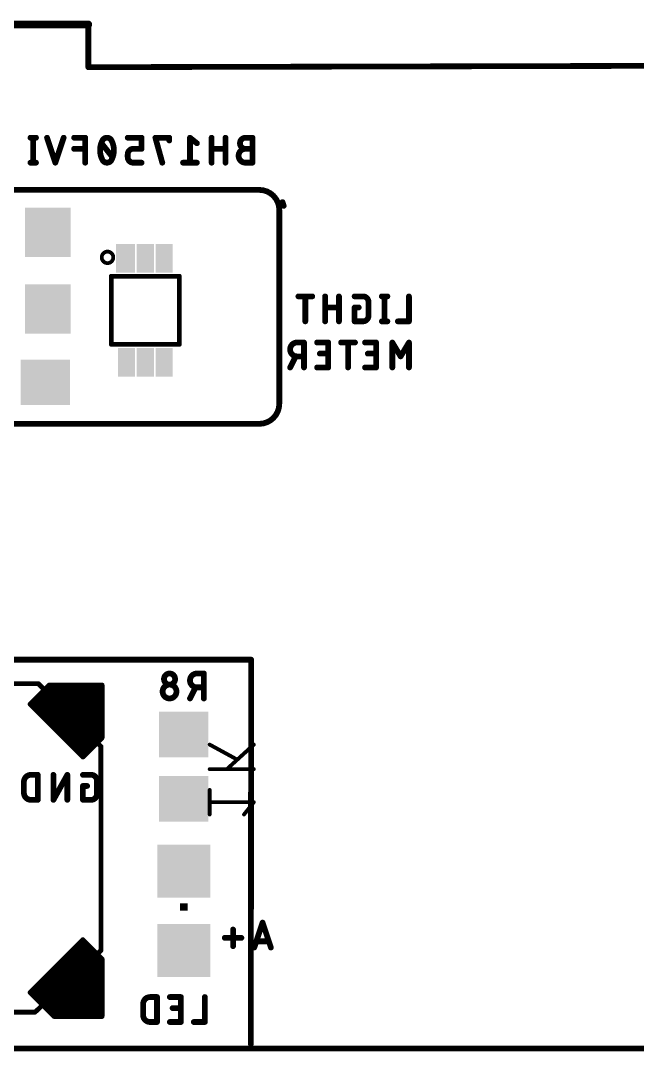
# Model space of a CAD drawing. Extents: x 2 to 98, y 0.7 to 28.7.
# Drawn here: x 15.37 to 31.68, y 0.73 to 27.98 of the extents above; entities that cross this region are included whole.
import ezdxf

# ---------------------------------------------------------------- set-up
doc = ezdxf.new("R2010")
doc.units = 0
for name, color, linetype in [('20', 30, 'CONTINUOUS'), ('22', 253, 'CONTINUOUS'), ('26', 253, 'CONTINUOUS'), ('28', 253, 'CONTINUOUS'), ('30', 253, 'CONTINUOUS')]:
    doc.layers.add(name, color=color, linetype=linetype)

# ---------------------------------------------------------------- blocks, each defined once
blk = doc.blocks.new('RECT')
blk.add_solid([(-0.5, -0.5), (0.5, -0.5), (-0.5, 0.5), (0.5, 0.5)])

msp = doc.modelspace()

# ---------------------------------------------------------------- linework, layer by layer
at = {"layer": '20'}
for points, const_width in [([(6.8818, 27.8772), (17.1616, 27.8772)], 0.2032), ([(17.1616, 27.8772), (17.1616, 26.7473)], 0.1524), ([(17.1616, 26.7473), (33.2692, 26.7857)], 0.1524), ([(70.5259, 0.8048), (6.2246, 0.8048)], 0.1524)]:
    msp.add_lwpolyline(points, dxfattribs=dict(at, const_width=const_width))
for points, const_width in [([(17.1997, 27.8772, 1), (17.1235, 27.8772)], 0.0762), ([(17.1616, 27.8264, 1), (17.1616, 27.928)], 0.1016), ([(17.1615, 26.7854, 1), (17.1617, 26.7092)], 0.0762), ([(17.1235, 26.7473, 1), (17.1997, 26.7473)], 0.0762)]:
    msp.add_lwpolyline(points, format="xyb", dxfattribs=dict(at, const_width=const_width))
at = {"layer": '22'}
for points, const_width in [([(13.4147, 23.5035), (21.6831, 23.5035)], 0.1524), ([(21.6831, 23.5035), (21.7894, 23.4927)], 0.1524), ([(21.7894, 23.4927), (21.8886, 23.4618)], 0.1524), ([(21.8886, 23.4618), (21.9784, 23.4128)], 0.1524), ([(21.9784, 23.4128), (22.0568, 23.3481)], 0.1524), ([(22.0568, 23.3481), (22.1215, 23.2697)], 0.1524), ([(22.1215, 23.2697), (22.1705, 23.1799)], 0.1524), ([(22.1705, 23.1799), (22.2014, 23.0807)], 0.1524), ([(22.2975, 23.1799), (22.3284, 23.0807)], 0.1524), ([(22.2014, 23.0807), (22.2122, 22.9744)], 0.1524), ([(22.2122, 22.9744), (22.2122, 17.848)], 0.1524), ([(17.769, 21.22), (19.569, 21.22)], 0.127), ([(17.769, 19.42), (17.769, 21.22)], 0.127), ([(19.569, 21.22), (19.569, 19.42)], 0.127), ([(23.0834, 20.6883), (22.7165, 20.6883)], 0.1524), ([(22.9, 20.0279), (22.9, 20.6883)], 0.1524), ([(23.4237, 20.6883), (23.4237, 20.0279)], 0.1524), ([(23.7905, 20.0279), (23.7905, 20.6883)], 0.1524), ([(24.4241, 20.6883), (24.2039, 20.6883)], 0.1524), ([(25.0704, 20.6883), (24.9236, 20.6883)], 0.1524), ([(24.997, 20.6883), (24.997, 20.0279)], 0.1524), ([(25.6413, 20.6883), (25.6413, 20.0279)], 0.1524), ([(23.7905, 20.3948), (23.4237, 20.3948)], 0.1524), ([(24.314, 20.3948), (24.2039, 20.3948)], 0.1524), ([(24.2039, 20.3948), (24.2039, 20.0279)], 0.1524), ([(24.5708, 20.1747), (24.5708, 20.5415)], 0.1524), ([(24.2039, 20.0279), (24.4241, 20.0279)], 0.1524), ([(25.0704, 20.0279), (24.9236, 20.0279)], 0.1524), ([(25.6413, 20.0279), (25.3478, 20.0279)], 0.1524), ([(19.569, 19.42), (17.769, 19.42)], 0.127), ([(22.8657, 19.4691), (22.6823, 19.4691)], 0.1524), ([(22.8657, 18.8087), (22.8657, 19.4691)], 0.1524), ([(23.5052, 19.4691), (23.2117, 19.4691)], 0.1524), ([(23.5052, 18.8087), (23.5052, 19.4691)], 0.1524), ([(24.2147, 19.4691), (23.8478, 19.4691)], 0.1524), ([(24.0313, 18.8087), (24.0313, 19.4691)], 0.1524), ([(24.7731, 19.4691), (24.4796, 19.4691)], 0.1524), ([(24.7731, 18.8087), (24.7731, 19.4691)], 0.1524), ([(25.4212, 19.1022), (25.201, 19.4691)], 0.1524), ([(25.201, 19.4691), (25.201, 18.8087)], 0.1524), ([(25.6413, 19.4691), (25.4212, 19.1022)], 0.1524), ([(25.6413, 18.8087), (25.6413, 19.4691)], 0.1524), ([(22.4988, 18.8087), (22.6456, 19.1022)], 0.1524), ([(22.6823, 19.1022), (22.8657, 19.1022)], 0.1524), ([(23.5052, 19.1756), (23.285, 19.1756)], 0.1524), ([(24.7731, 19.1756), (24.553, 19.1756)], 0.1524), ([(23.2117, 18.8087), (23.5052, 18.8087)], 0.1524), ([(24.4796, 18.8087), (24.7731, 18.8087)], 0.1524), ([(22.1705, 17.6425), (22.1215, 17.5527)], 0.1524), ([(22.2014, 17.7417), (22.1705, 17.6425)], 0.1524), ([(22.2122, 17.848), (22.2014, 17.7417)], 0.1524), ([(21.9784, 17.4096), (21.8886, 17.3606)], 0.1524), ([(22.0568, 17.4743), (21.9784, 17.4096)], 0.1524), ([(22.1215, 17.5527), (22.0568, 17.4743)], 0.1524), ([(21.6831, 17.3189), (13.4147, 17.3189)], 0.1524), ([(21.7894, 17.3297), (21.6831, 17.3189)], 0.1524), ([(21.8886, 17.3606), (21.7894, 17.3297)], 0.1524), ([(2.8478, 11.0843), (21.468, 11.0843)], 0.1524), ([(21.468, 11.0843), (21.4597, 0.9243)], 0.1524), ([(15.8389, 10.4505), (10.4505, 10.4505)], 0.127), ([(17.4925, 8.7953), (15.8389, 10.4505)], 0.127), ([(17.4963, 8.7915), (17.4925, 8.7953)], 0.127), ([(17.4938, 7.5427), (17.4925, 8.7953)], 0.127), ([(17.4963, 3.3978), (17.4963, 8.7915)], 0.127), ([(15.7517, 1.7646), (17.4963, 3.3978)], 0.127), ([(15.7517, 1.7646), (10.4414, 1.7646)], 0.127)]:
    msp.add_lwpolyline(points, dxfattribs=dict(at, const_width=const_width))
for points, const_width in [([(21.687, 23.5414, 1), (21.6792, 23.4656)], 0.0762), ([(21.6831, 23.4654, 1), (21.6831, 23.5416)], 0.0762), ([(21.8007, 23.5291, 1), (21.7781, 23.4563)], 0.0762), ([(21.7855, 23.4548, 1), (21.7933, 23.5306)], 0.0762), ([(21.9068, 23.4952, 1), (21.8704, 23.4284)], 0.0762), ([(21.8773, 23.4254, 1), (21.8999, 23.4982)], 0.0762), ([(22.0027, 23.4422, 1), (21.9541, 23.3834)], 0.0762), ([(21.9602, 23.3794, 1), (21.9966, 23.4462)], 0.0762), ([(22.0862, 23.3724, 1), (22.0274, 23.3238)], 0.0762), ([(22.0325, 23.3187, 1), (22.0811, 23.3775)], 0.0762), ([(22.1549, 23.2879, 1), (22.0881, 23.2515)], 0.0762), ([(22.0921, 23.2454, 1), (22.1509, 23.294)], 0.0762), ([(22.2069, 23.1912, 1), (22.1341, 23.1686)], 0.0762), ([(22.1371, 23.1617, 1), (22.2039, 23.1981)], 0.0762), ([(22.3339, 23.1912, 1), (22.2611, 23.1686)], 0.0762), ([(22.2393, 23.0846, 1), (22.1635, 23.0768)], 0.0762), ([(22.165, 23.0694, 1), (22.2378, 23.092)], 0.0762), ([(22.2503, 22.9744, 1), (22.1741, 22.9744)], 0.0762), ([(22.1743, 22.9705, 1), (22.2501, 22.9783)], 0.0762), ([(22.292, 23.0694, 1), (22.3648, 23.092)], 0.0762), ([(17.669, 21.67, 1), (17.669, 21.77, 1), (17.669, 21.67)], 0.3048), ([(17.769, 21.2518, 1), (17.769, 21.1883)], 0.0635), ([(17.8008, 21.22, 1), (17.7373, 21.22)], 0.0635), ([(19.6008, 21.22, 1), (19.5373, 21.22)], 0.0635), ([(19.569, 21.1883, 1), (19.569, 21.2518)], 0.0635), ([(22.7165, 20.7264, 1), (22.7165, 20.6502)], 0.0762), ([(22.9381, 20.6883, 1), (22.8619, 20.6883)], 0.0762), ([(23.0834, 20.6502, 1), (23.0834, 20.7264)], 0.0762), ([(23.4618, 20.6883, 1), (23.3856, 20.6883)], 0.0762), ([(23.8286, 20.6883, 1), (23.7524, 20.6883)], 0.0762), ([(24.2039, 20.7264, 1), (24.2039, 20.6502)], 0.0762), ([(24.5708, 20.5415, 0.4142), (24.4241, 20.6883)], 0.1524), ([(24.4241, 20.7264, 1), (24.4241, 20.6502)], 0.0762), ([(24.4241, 20.6502, 1), (24.4241, 20.7264)], 0.0762), ([(24.9236, 20.7264, 1), (24.9236, 20.6502)], 0.0762), ([(25.0351, 20.6883, 1), (24.9589, 20.6883)], 0.0762), ([(25.0704, 20.6502, 1), (25.0704, 20.7264)], 0.0762), ([(25.6794, 20.6883, 1), (25.6032, 20.6883)], 0.0762), ([(23.4237, 20.4329, 1), (23.4237, 20.3567)], 0.0762), ([(23.7905, 20.3567, 1), (23.7905, 20.4329)], 0.0762), ([(24.2039, 20.4329, 1), (24.2039, 20.3567)], 0.0762), ([(24.242, 20.3948, 1), (24.1658, 20.3948)], 0.0762), ([(24.314, 20.3567, 1), (24.314, 20.4329)], 0.0762), ([(24.6089, 20.5415, 1), (24.5327, 20.5415)], 0.0762), ([(24.5327, 20.5415, 1), (24.6089, 20.5415)], 0.0762), ([(24.4241, 20.0279, 0.4142), (24.5708, 20.1747)], 0.1524), ([(24.6089, 20.1747, 1), (24.5327, 20.1747)], 0.0762), ([(24.5327, 20.1747, 1), (24.6089, 20.1747)], 0.0762), ([(22.8619, 20.0279, 1), (22.9381, 20.0279)], 0.0762), ([(23.3856, 20.0279, 1), (23.4618, 20.0279)], 0.0762), ([(23.7524, 20.0279, 1), (23.8286, 20.0279)], 0.0762), ([(24.2039, 20.066, 1), (24.2039, 19.9898)], 0.0762), ([(24.1658, 20.0279, 1), (24.242, 20.0279)], 0.0762), ([(24.4241, 20.066, 1), (24.4241, 19.9898)], 0.0762), ([(24.4241, 19.9898, 1), (24.4241, 20.066)], 0.0762), ([(24.9236, 20.066, 1), (24.9236, 19.9898)], 0.0762), ([(24.9589, 20.0279, 1), (25.0351, 20.0279)], 0.0762), ([(25.0704, 19.9898, 1), (25.0704, 20.066)], 0.0762), ([(25.3478, 20.066, 1), (25.3478, 19.9898)], 0.0762), ([(25.6032, 20.0279, 1), (25.6794, 20.0279)], 0.0762), ([(25.6413, 19.9898, 1), (25.6413, 20.066)], 0.0762), ([(17.769, 19.4518, 1), (17.769, 19.3883)], 0.0635), ([(17.7373, 19.42, 1), (17.8008, 19.42)], 0.0635), ([(19.5373, 19.42, 1), (19.6008, 19.42)], 0.0635), ([(19.569, 19.3883, 1), (19.569, 19.4518)], 0.0635), ([(22.6823, 19.4691, 1), (22.6823, 19.1022)], 0.1524), ([(22.6823, 19.5072, 1), (22.6823, 19.431)], 0.0762), ([(22.6823, 19.431, 1), (22.6823, 19.5072)], 0.0762), ([(22.9038, 19.4691, 1), (22.8276, 19.4691)], 0.0762), ([(22.8657, 19.431, 1), (22.8657, 19.5072)], 0.0762), ([(23.2117, 19.5072, 1), (23.2117, 19.431)], 0.0762), ([(23.5433, 19.4691, 1), (23.4671, 19.4691)], 0.0762), ([(23.5052, 19.431, 1), (23.5052, 19.5072)], 0.0762), ([(23.8478, 19.5072, 1), (23.8478, 19.431)], 0.0762), ([(24.0694, 19.4691, 1), (23.9932, 19.4691)], 0.0762), ([(24.2147, 19.431, 1), (24.2147, 19.5072)], 0.0762), ([(24.4796, 19.5072, 1), (24.4796, 19.431)], 0.0762), ([(24.8112, 19.4691, 1), (24.735, 19.4691)], 0.0762), ([(24.7731, 19.431, 1), (24.7731, 19.5072)], 0.0762), ([(25.2391, 19.4691, 1), (25.1629, 19.4691)], 0.0762), ([(25.2337, 19.4887, 1), (25.1684, 19.4495)], 0.0762), ([(25.6794, 19.4691, 1), (25.6032, 19.4691)], 0.0762), ([(25.674, 19.4495, 1), (25.6086, 19.4887)], 0.0762), ([(22.6797, 19.0852, 1), (22.6115, 19.1192)], 0.0762), ([(22.6823, 19.1403, 1), (22.6823, 19.0641)], 0.0762), ([(22.6823, 19.0641, 1), (22.6823, 19.1403)], 0.0762), ([(22.8657, 19.0641, 1), (22.8657, 19.1403)], 0.0762), ([(23.285, 19.2137, 1), (23.285, 19.1375)], 0.0762), ([(23.5052, 19.1375, 1), (23.5052, 19.2137)], 0.0762), ([(24.553, 19.2137, 1), (24.553, 19.1375)], 0.0762), ([(24.7731, 19.1375, 1), (24.7731, 19.2137)], 0.0762), ([(25.3885, 19.1218, 1), (25.4538, 19.0826)], 0.0762), ([(25.3885, 19.0826, 1), (25.4538, 19.1218)], 0.0762), ([(22.4648, 18.8257, 1), (22.5329, 18.7917)], 0.0762), ([(22.8276, 18.8087, 1), (22.9038, 18.8087)], 0.0762), ([(23.2117, 18.8468, 1), (23.2117, 18.7706)], 0.0762), ([(23.4671, 18.8087, 1), (23.5433, 18.8087)], 0.0762), ([(23.5052, 18.7706, 1), (23.5052, 18.8468)], 0.0762), ([(23.9932, 18.8087, 1), (24.0694, 18.8087)], 0.0762), ([(24.4796, 18.8468, 1), (24.4796, 18.7706)], 0.0762), ([(24.735, 18.8087, 1), (24.8112, 18.8087)], 0.0762), ([(24.7731, 18.7706, 1), (24.7731, 18.8468)], 0.0762), ([(25.1629, 18.8087, 1), (25.2391, 18.8087)], 0.0762), ([(25.6032, 18.8087, 1), (25.6794, 18.8087)], 0.0762), ([(22.2039, 17.6243, 1), (22.1371, 17.6607)], 0.0762), ([(22.1635, 17.7456, 1), (22.2393, 17.7378)], 0.0762), ([(22.2378, 17.7304, 1), (22.165, 17.753)], 0.0762), ([(22.1741, 17.848, 1), (22.2503, 17.848)], 0.0762), ([(22.2501, 17.8441, 1), (22.1743, 17.8519)], 0.0762), ([(21.9541, 17.439, 1), (22.0027, 17.3802)], 0.0762), ([(21.9966, 17.3762, 1), (21.9602, 17.443)], 0.0762), ([(22.0274, 17.4986, 1), (22.0862, 17.45)], 0.0762), ([(22.0811, 17.4449, 1), (22.0325, 17.5037)], 0.0762), ([(22.0881, 17.5709, 1), (22.1549, 17.5345)], 0.0762), ([(22.1509, 17.5284, 1), (22.0921, 17.577)], 0.0762), ([(22.1341, 17.6538, 1), (22.2069, 17.6312)], 0.0762), ([(21.6792, 17.3568, 1), (21.687, 17.281)], 0.0762), ([(21.6831, 17.2808, 1), (21.6831, 17.357)], 0.0762), ([(21.7781, 17.3661, 1), (21.8007, 17.2933)], 0.0762), ([(21.7933, 17.2918, 1), (21.7855, 17.3676)], 0.0762), ([(21.8704, 17.394, 1), (21.9068, 17.3272)], 0.0762), ([(21.8999, 17.3242, 1), (21.8773, 17.397)], 0.0762), ([(21.5061, 11.0843, 1), (21.4299, 11.0843)], 0.0762), ([(21.468, 11.0462, 1), (21.468, 11.1224)], 0.0762), ([(15.8614, 10.4729, 1), (15.8164, 10.4281)], 0.0635), ([(15.8389, 10.4187, 1), (15.8389, 10.4823)], 0.0635), ([(17.515, 8.8178, 1), (17.47, 8.7728)], 0.0635), ([(17.5242, 8.7953, 1), (17.4608, 8.7953)], 0.0635), ([(17.5281, 8.7915, 1), (17.4646, 8.7915)], 0.0635), ([(17.47, 8.7729, 1), (17.515, 8.8177)], 0.0635), ([(17.4738, 8.769, 1), (17.5188, 8.814)], 0.0635), ([(17.4621, 7.5427, 1), (17.5255, 7.5427)], 0.0635), ([(17.4646, 3.3978, 1), (17.5281, 3.3978)], 0.0635), ([(17.518, 3.3746, 1), (17.4746, 3.421)], 0.0635), ([(15.73, 1.7878, 1), (15.7734, 1.7414)], 0.0635), ([(15.7517, 1.7329, 1), (15.7517, 1.7964)], 0.0635), ([(21.4216, 0.9243, 1), (21.4978, 0.9243)], 0.0762)]:
    msp.add_lwpolyline(points, format="xyb", dxfattribs=dict(at, const_width=const_width))
at = {"layer": '26'}
for points, const_width in [([(19.4564, 10.572, 1), (19.1629, 10.572)], 0.1524), ([(19.1629, 10.572, 1), (19.4564, 10.572)], 0.1524), ([(19.201, 10.572, 1), (19.1248, 10.572)], 0.0762), ([(19.4945, 10.572, 1), (19.4183, 10.572)], 0.0762), ([(20.0333, 10.7188, 1), (20.0333, 10.3519)], 0.1524), ([(20.0333, 10.7569, 1), (20.0333, 10.6807)], 0.0762), ([(20.0333, 10.6807, 1), (20.0333, 10.7569)], 0.0762), ([(20.2548, 10.7188, 1), (20.1786, 10.7188)], 0.0762), ([(20.2167, 10.6807, 1), (20.2167, 10.7569)], 0.0762), ([(19.4931, 10.2418, 1), (19.1262, 10.2418)], 0.1524), ([(19.1248, 10.572, 1), (19.201, 10.572)], 0.0762), ([(19.4183, 10.572, 1), (19.4945, 10.572)], 0.0762), ([(20.0307, 10.3349, 1), (19.9625, 10.3689)], 0.0762), ([(20.0333, 10.39, 1), (20.0333, 10.3138)], 0.0762), ([(20.0333, 10.3138, 1), (20.0333, 10.39)], 0.0762), ([(20.2167, 10.3138, 1), (20.2167, 10.39)], 0.0762), ([(19.1262, 10.2418, 1), (19.4931, 10.2418)], 0.1524), ([(19.1643, 10.2418, 1), (19.0881, 10.2418)], 0.0762), ([(19.0881, 10.2418, 1), (19.1643, 10.2418)], 0.0762), ([(19.5312, 10.2418, 1), (19.455, 10.2418)], 0.0762), ([(19.455, 10.2418, 1), (19.5312, 10.2418)], 0.0762), ([(19.8158, 10.0754, 1), (19.8839, 10.0414)], 0.0762), ([(20.1786, 10.0584, 1), (20.2548, 10.0584)], 0.0762), ([(15.6423, 8.0391, 0.4142), (15.4588, 7.8557)], 0.1524), ([(15.4969, 7.8557, 1), (15.4207, 7.8557)], 0.0762), ([(15.6423, 8.0772, 1), (15.6423, 8.001)], 0.0762), ([(15.6423, 8.001, 1), (15.6423, 8.0772)], 0.0762), ([(15.8638, 8.0391, 1), (15.7876, 8.0391)], 0.0762), ([(15.8257, 8.001, 1), (15.8257, 8.0772)], 0.0762), ([(16.2772, 8.0391, 1), (16.201, 8.0391)], 0.0762), ([(16.6441, 8.0391, 1), (16.5679, 8.0391)], 0.0762), ([(16.6393, 8.0206, 1), (16.5727, 8.0576)], 0.0762), ([(17.0194, 8.0772, 1), (17.0194, 8.001)], 0.0762), ([(17.3863, 7.8923, 0.4142), (17.2395, 8.0391)], 0.1524), ([(17.2395, 8.0772, 1), (17.2395, 8.001)], 0.0762), ([(17.2395, 8.001, 1), (17.2395, 8.0772)], 0.0762), ([(17.4244, 7.8923, 1), (17.3482, 7.8923)], 0.0762), ([(17.3482, 7.8923, 1), (17.4244, 7.8923)], 0.0762), ([(15.4207, 7.8557, 1), (15.4969, 7.8557)], 0.0762), ([(15.4588, 7.5621, 0.4142), (15.6423, 7.3787)], 0.1524), ([(15.4969, 7.5621, 1), (15.4207, 7.5621)], 0.0762), ([(17.0194, 7.7837, 1), (17.0194, 7.7075)], 0.0762), ([(17.0575, 7.7456, 1), (16.9813, 7.7456)], 0.0762), ([(17.1295, 7.7075, 1), (17.1295, 7.7837)], 0.0762), ([(15.4207, 7.5621, 1), (15.4969, 7.5621)], 0.0762), ([(15.6423, 7.4168, 1), (15.6423, 7.3406)], 0.0762), ([(15.6423, 7.3406, 1), (15.6423, 7.4168)], 0.0762), ([(15.7876, 7.3787, 1), (15.8638, 7.3787)], 0.0762), ([(15.8257, 7.3406, 1), (15.8257, 7.4168)], 0.0762), ([(16.2058, 7.3972, 1), (16.2724, 7.3602)], 0.0762), ([(16.201, 7.3787, 1), (16.2772, 7.3787)], 0.0762), ([(16.5679, 7.3787, 1), (16.6441, 7.3787)], 0.0762), ([(17.0194, 7.4168, 1), (17.0194, 7.3406)], 0.0762), ([(16.9813, 7.3787, 1), (17.0575, 7.3787)], 0.0762), ([(17.2395, 7.3787, 0.4142), (17.3863, 7.5255)], 0.1524), ([(17.2395, 7.4168, 1), (17.2395, 7.3406)], 0.0762), ([(17.2395, 7.3406, 1), (17.2395, 7.4168)], 0.0762), ([(17.4244, 7.5255, 1), (17.3482, 7.5255)], 0.0762), ([(17.3482, 7.5255, 1), (17.4244, 7.5255)], 0.0762), ([(21.8061, 4.1459, 1), (21.7338, 4.1218)], 0.0762), ([(21.8061, 4.1218, 1), (21.7338, 4.1459)], 0.0762), ([(21.0277, 3.9504, 1), (20.9515, 3.9504)], 0.0762), ([(20.7695, 3.7684, 1), (20.7695, 3.6922)], 0.0762), ([(20.9515, 3.5101, 1), (21.0277, 3.5101)], 0.0762), ([(21.2098, 3.6922, 1), (21.2098, 3.7684)], 0.0762), ([(21.6048, 3.6767, 1), (21.6048, 3.6005)], 0.0762), ([(21.935, 3.6005, 1), (21.935, 3.6767)], 0.0762), ([(21.5136, 3.4855, 1), (21.5859, 3.4614)], 0.0762), ([(21.9539, 3.4614, 1), (22.0262, 3.4855)], 0.0762), ([(18.7948, 2.1654, 0.4142), (18.6114, 1.9819)], 0.1524), ([(18.7948, 2.2035, 1), (18.7948, 2.1273)], 0.0762), ([(18.7948, 2.1273, 1), (18.7948, 2.2035)], 0.0762), ([(19.0164, 2.1654, 1), (18.9402, 2.1654)], 0.0762), ([(18.9783, 2.1273, 1), (18.9783, 2.2035)], 0.0762), ([(19.3163, 2.2035, 1), (19.3163, 2.1273)], 0.0762), ([(19.6479, 2.1654, 1), (19.5717, 2.1654)], 0.0762), ([(19.6098, 2.1273, 1), (19.6098, 2.2035)], 0.0762), ([(20.2819, 2.1654, 1), (20.2057, 2.1654)], 0.0762), ([(18.6495, 1.9819, 1), (18.5733, 1.9819)], 0.0762), ([(18.5733, 1.9819, 1), (18.6495, 1.9819)], 0.0762), ([(19.3897, 1.9099, 1), (19.3897, 1.8337)], 0.0762), ([(19.6098, 1.8337, 1), (19.6098, 1.9099)], 0.0762), ([(18.6114, 1.6884, 0.4142), (18.7948, 1.505)], 0.1524), ([(18.6495, 1.6884, 1), (18.5733, 1.6884)], 0.0762), ([(18.5733, 1.6884, 1), (18.6495, 1.6884)], 0.0762), ([(18.7948, 1.5431, 1), (18.7948, 1.4668)], 0.0762), ([(18.7948, 1.4668, 1), (18.7948, 1.5431)], 0.0762), ([(18.9402, 1.505, 1), (19.0164, 1.505)], 0.0762), ([(18.9783, 1.4668, 1), (18.9783, 1.5431)], 0.0762), ([(19.3163, 1.5431, 1), (19.3163, 1.4668)], 0.0762), ([(19.5717, 1.505, 1), (19.6479, 1.505)], 0.0762), ([(19.6098, 1.4668, 1), (19.6098, 1.5431)], 0.0762), ([(19.9503, 1.5431, 1), (19.9503, 1.4668)], 0.0762), ([(20.2057, 1.505, 1), (20.2819, 1.505)], 0.0762), ([(20.2438, 1.4668, 1), (20.2438, 1.5431)], 0.0762)]:
    msp.add_lwpolyline(points, format="xyb", dxfattribs=dict(at, const_width=const_width))
at = {"layer": '26', "const_width": 0.1524}
for points in [[(20.2167, 10.7188), (20.0333, 10.7188)], [(20.2167, 10.0584), (20.2167, 10.7188)], [(19.8498, 10.0584), (19.9966, 10.3519)], [(20.0333, 10.3519), (20.2167, 10.3519)], [(15.4588, 7.8557), (15.4588, 7.5621)], [(15.8257, 8.0391), (15.6423, 8.0391)], [(15.8257, 7.3787), (15.8257, 8.0391)], [(16.606, 8.0391), (16.2391, 7.3787)], [(16.2391, 7.3787), (16.2391, 8.0391)], [(16.606, 7.3787), (16.606, 8.0391)], [(17.2395, 8.0391), (17.0194, 8.0391)], [(17.3863, 7.5255), (17.3863, 7.8923)], [(17.1295, 7.7456), (17.0194, 7.7456)], [(17.0194, 7.7456), (17.0194, 7.3787)], [(15.6423, 7.3787), (15.8257, 7.3787)], [(17.0194, 7.3787), (17.2395, 7.3787)], [(21.7699, 4.1338), (21.5498, 3.4735)], [(21.9901, 3.4735), (21.7699, 4.1338)], [(20.9896, 3.5101), (20.9896, 3.9504)], [(21.2098, 3.7303), (20.7695, 3.7303)], [(21.6048, 3.6386), (21.935, 3.6386)], [(18.9783, 2.1654), (18.7948, 2.1654)], [(18.9783, 1.505), (18.9783, 2.1654)], [(19.6098, 2.1654), (19.3163, 2.1654)], [(19.6098, 1.505), (19.6098, 2.1654)], [(20.2438, 2.1654), (20.2438, 1.505)], [(18.6114, 1.9819), (18.6114, 1.6884)], [(19.6098, 1.8718), (19.3897, 1.8718)], [(18.7948, 1.505), (18.9783, 1.505)], [(19.3163, 1.505), (19.6098, 1.505)], [(20.2438, 1.505), (19.9503, 1.505)]]:
    msp.add_lwpolyline(points, dxfattribs=at)
at = {"layer": '28'}
for points, const_width in [([(15.7778, 24.883), (15.631, 24.883)], 0.1524), ([(15.7044, 24.883), (15.7044, 24.2226)], 0.1524), ([(16.2896, 24.2226), (16.0695, 24.883)], 0.1524), ([(16.5098, 24.883), (16.2896, 24.2226)], 0.1524), ([(17.0802, 24.883), (16.7867, 24.883)], 0.1524), ([(17.0802, 24.2226), (17.0802, 24.883)], 0.1524), ([(17.8019, 24.3694), (17.5084, 24.7363)], 0.1524), ([(18.5701, 24.883), (18.2032, 24.883)], 0.1524), ([(18.5701, 24.5895), (18.5701, 24.883)], 0.1524), ([(19.3016, 24.883), (18.9347, 24.883)], 0.1524), ([(18.9347, 24.883), (19.1182, 24.2226)], 0.1524), ([(19.3016, 24.8097), (19.3016, 24.883)], 0.1524), ([(20.0331, 24.7363), (19.8497, 24.883)], 0.1524), ([(19.8497, 24.883), (19.8497, 24.2226)], 0.1524), ([(20.4221, 24.883), (20.4221, 24.2226)], 0.1524), ([(20.789, 24.2226), (20.789, 24.883)], 0.1524), ([(21.5024, 24.883), (21.319, 24.883)], 0.1524), ([(21.5024, 24.2226), (21.5024, 24.883)], 0.1524), ([(17.0802, 24.5895), (16.7867, 24.5895)], 0.1524), ([(18.3499, 24.5895), (18.5701, 24.5895)], 0.1524), ([(20.789, 24.5895), (20.4221, 24.5895)], 0.1524), ([(21.5024, 24.5895), (21.319, 24.5895)], 0.1524), ([(15.7778, 24.2226), (15.631, 24.2226)], 0.1524), ([(18.2032, 24.3694), (18.2032, 24.4428)], 0.1524), ([(18.5701, 24.2226), (18.3499, 24.2226)], 0.1524), ([(20.0331, 24.2226), (19.6662, 24.2226)], 0.1524), ([(21.319, 24.2226), (21.5024, 24.2226)], 0.1524), ([(20.3708, 8.8392), (21.0848, 8.4497)], 0.1016), ([(21.5392, 8.8392), (20.8252, 8.1901)], 0.1016), ([(20.3708, 8.1901), (21.5392, 8.1901)], 0.1016), ([(20.3708, 6.9921), (20.3708, 7.6412)], 0.1016), ([(21.5392, 7.3166), (20.3708, 7.3166)], 0.1016), ([(21.2796, 6.9921), (21.5392, 7.3166)], 0.1016)]:
    msp.add_lwpolyline(points, dxfattribs=dict(at, const_width=const_width))
for points, const_width in [([(15.631, 24.9211, 1), (15.631, 24.8449)], 0.0762), ([(15.7425, 24.883, 1), (15.6663, 24.883)], 0.0762), ([(15.7778, 24.8449, 1), (15.7778, 24.9211)], 0.0762), ([(16.1056, 24.8951, 1), (16.0333, 24.871)], 0.0762), ([(16.5459, 24.871, 1), (16.4736, 24.8951)], 0.0762), ([(16.7867, 24.9211, 1), (16.7867, 24.8449)], 0.0762), ([(17.1183, 24.883, 1), (17.0421, 24.883)], 0.0762), ([(17.0802, 24.8449, 1), (17.0802, 24.9211)], 0.0762), ([(17.5267, 24.7913, 0.1139), (17.4717, 24.5528)], 0.1524), ([(17.5381, 24.7601, 1), (17.4786, 24.7125)], 0.0762), ([(17.6551, 24.883, 0.3205), (17.5267, 24.7913)], 0.1524), ([(17.4907, 24.8037, 1), (17.5627, 24.779)], 0.0762), ([(17.561, 24.7746, 1), (17.4925, 24.808)], 0.0762), ([(17.7835, 24.7913, 0.3205), (17.6551, 24.883)], 0.1524), ([(17.6551, 24.9211, 1), (17.6551, 24.8449)], 0.0762), ([(17.6551, 24.8449, 1), (17.6551, 24.9211)], 0.0762), ([(17.8386, 24.5528, 0.1139), (17.7835, 24.7913)], 0.1524), ([(17.8178, 24.808, 1), (17.7493, 24.7746)], 0.0762), ([(17.7475, 24.779, 1), (17.8196, 24.8037)], 0.0762), ([(18.2032, 24.9211, 1), (18.2032, 24.8449)], 0.0762), ([(18.6082, 24.883, 1), (18.532, 24.883)], 0.0762), ([(18.5701, 24.8449, 1), (18.5701, 24.9211)], 0.0762), ([(18.9347, 24.9211, 1), (18.9347, 24.8449)], 0.0762), ([(18.9714, 24.8932, 1), (18.898, 24.8728)], 0.0762), ([(19.3397, 24.883, 1), (19.2635, 24.883)], 0.0762), ([(19.2635, 24.8097, 1), (19.3397, 24.8097)], 0.0762), ([(19.3016, 24.8449, 1), (19.3016, 24.9211)], 0.0762), ([(19.8735, 24.9128, 1), (19.8259, 24.8533)], 0.0762), ([(19.8878, 24.883, 1), (19.8116, 24.883)], 0.0762), ([(20.0093, 24.7065, 1), (20.0569, 24.766)], 0.0762), ([(20.4602, 24.883, 1), (20.384, 24.883)], 0.0762), ([(20.8271, 24.883, 1), (20.7509, 24.883)], 0.0762), ([(21.319, 24.883, 1), (21.319, 24.5895)], 0.1524), ([(21.319, 24.9211, 1), (21.319, 24.8449)], 0.0762), ([(21.319, 24.8449, 1), (21.319, 24.9211)], 0.0762), ([(21.5405, 24.883, 1), (21.4643, 24.883)], 0.0762), ([(21.5024, 24.8449, 1), (21.5024, 24.9211)], 0.0762), ([(16.7867, 24.6276, 1), (16.7867, 24.5514)], 0.0762), ([(17.0802, 24.5514, 1), (17.0802, 24.6276)], 0.0762), ([(17.4717, 24.5528, 0.1139), (17.5267, 24.3144)], 0.1524), ([(17.5098, 24.5528, 1), (17.4336, 24.5528)], 0.0762), ([(17.4336, 24.5528, 1), (17.5098, 24.5528)], 0.0762), ([(17.7835, 24.3144, 0.1139), (17.8386, 24.5528)], 0.1524), ([(17.8767, 24.5528, 1), (17.8005, 24.5528)], 0.0762), ([(17.8005, 24.5528, 1), (17.8767, 24.5528)], 0.0762), ([(18.3499, 24.5895, 0.4142), (18.2032, 24.4428)], 0.1524), ([(18.3499, 24.6276, 1), (18.3499, 24.5514)], 0.0762), ([(18.3499, 24.5514, 1), (18.3499, 24.6276)], 0.0762), ([(18.532, 24.5895, 1), (18.6082, 24.5895)], 0.0762), ([(18.5701, 24.5514, 1), (18.5701, 24.6276)], 0.0762), ([(20.4221, 24.6276, 1), (20.4221, 24.5514)], 0.0762), ([(20.789, 24.5514, 1), (20.789, 24.6276)], 0.0762), ([(21.319, 24.5895, 1), (21.319, 24.2226)], 0.1524), ([(21.319, 24.6276, 1), (21.319, 24.5514)], 0.0762), ([(21.319, 24.5514, 1), (21.319, 24.6276)], 0.0762), ([(21.319, 24.5514, 1), (21.319, 24.6276)], 0.0762), ([(21.5024, 24.5514, 1), (21.5024, 24.6276)], 0.0762), ([(15.631, 24.2607, 1), (15.631, 24.1845)], 0.0762), ([(15.6663, 24.2226, 1), (15.7425, 24.2226)], 0.0762), ([(15.7778, 24.1845, 1), (15.7778, 24.2607)], 0.0762), ([(16.2535, 24.2347, 1), (16.3258, 24.2106)], 0.0762), ([(16.2535, 24.2106, 1), (16.3258, 24.2347)], 0.0762), ([(17.0421, 24.2226, 1), (17.1183, 24.2226)], 0.0762), ([(17.5267, 24.3144, 0.3205), (17.6551, 24.2226)], 0.1524), ([(17.5627, 24.3267, 1), (17.4907, 24.302)], 0.0762), ([(17.4925, 24.2977, 1), (17.561, 24.331)], 0.0762), ([(17.6551, 24.2226, 0.3205), (17.7835, 24.3144)], 0.1524), ([(17.6551, 24.2607, 1), (17.6551, 24.1845)], 0.0762), ([(17.6551, 24.1845, 1), (17.6551, 24.2607)], 0.0762), ([(17.7493, 24.331, 1), (17.8178, 24.2977)], 0.0762), ([(17.8196, 24.302, 1), (17.7475, 24.3267)], 0.0762), ([(17.7721, 24.3456, 1), (17.8316, 24.3932)], 0.0762), ([(18.2413, 24.4428, 1), (18.1651, 24.4428)], 0.0762), ([(18.1651, 24.4428, 1), (18.2413, 24.4428)], 0.0762), ([(18.2032, 24.3694, 0.4142), (18.3499, 24.2226)], 0.1524), ([(18.2413, 24.3694, 1), (18.1651, 24.3694)], 0.0762), ([(18.1651, 24.3694, 1), (18.2413, 24.3694)], 0.0762), ([(18.3499, 24.2607, 1), (18.3499, 24.1845)], 0.0762), ([(18.3499, 24.1845, 1), (18.3499, 24.2607)], 0.0762), ([(18.5701, 24.1845, 1), (18.5701, 24.2607)], 0.0762), ([(19.0814, 24.2124, 1), (19.1549, 24.2328)], 0.0762), ([(19.6662, 24.2607, 1), (19.6662, 24.1845)], 0.0762), ([(19.8116, 24.2226, 1), (19.8878, 24.2226)], 0.0762), ([(20.0331, 24.1845, 1), (20.0331, 24.2607)], 0.0762), ([(20.384, 24.2226, 1), (20.4602, 24.2226)], 0.0762), ([(20.7509, 24.2226, 1), (20.8271, 24.2226)], 0.0762), ([(21.319, 24.2607, 1), (21.319, 24.1845)], 0.0762), ([(21.319, 24.1845, 1), (21.319, 24.2607)], 0.0762), ([(21.4643, 24.2226, 1), (21.5405, 24.2226)], 0.0762), ([(21.5024, 24.1845, 1), (21.5024, 24.2607)], 0.0762), ([(20.383, 8.8615, 1), (20.3586, 8.8169)], 0.0508), ([(21.5563, 8.8204, 1), (21.5221, 8.858)], 0.0508), ([(21.0727, 8.4274, 1), (21.097, 8.472)], 0.0508), ([(20.3708, 8.2155, 1), (20.3708, 8.1647)], 0.0508), ([(20.8081, 8.2089, 1), (20.8423, 8.1713)], 0.0508), ([(21.5392, 8.1647, 1), (21.5392, 8.2155)], 0.0508), ([(20.3962, 7.6412, 1), (20.3454, 7.6412)], 0.0508), ([(20.3708, 7.342, 1), (20.3708, 7.2912)], 0.0508), ([(21.559, 7.3007, 1), (21.5194, 7.3325)], 0.0508), ([(21.5392, 7.2912, 1), (21.5392, 7.342)], 0.0508), ([(20.3454, 6.9921, 1), (20.3962, 6.9921)], 0.0508), ([(21.2597, 7.0079, 1), (21.2994, 6.9762)], 0.0508)]:
    msp.add_lwpolyline(points, format="xyb", dxfattribs=dict(at, const_width=const_width))
at = {"layer": '30', "const_width": 0.127}
for points in [[(16.129, 10.414), (15.621, 9.906)], [(17.526, 10.414), (16.129, 10.414)], [(16.129, 9.398), (16.129, 10.414)], [(16.256, 9.271), (16.256, 10.414)], [(16.383, 9.144), (16.383, 10.414)], [(16.51, 9.017), (16.51, 10.414)], [(16.637, 8.89), (16.637, 10.414)], [(16.764, 8.763), (16.764, 10.414)], [(16.891, 8.636), (16.891, 10.414)], [(17.018, 8.509), (17.018, 10.414)], [(17.145, 8.636), (17.145, 10.414)], [(17.272, 8.763), (17.272, 10.414)], [(17.399, 8.89), (17.399, 10.414)], [(17.526, 9.144), (17.526, 10.414)], [(15.748, 9.779), (15.748, 10.033)], [(15.875, 9.652), (15.875, 10.16)], [(16.002, 9.525), (16.002, 10.287)], [(15.621, 9.906), (17.018, 8.509)], [(17.399, 8.89), (17.526, 9.017)], [(17.526, 9.017), (17.526, 9.144)], [(17.018, 8.509), (17.399, 8.89)], [(17.018, 3.683), (15.621, 2.286)], [(16.891, 1.651), (16.891, 3.556)], [(17.399, 3.302), (17.018, 3.683)], [(17.018, 1.651), (17.018, 3.683)], [(17.145, 1.651), (17.145, 3.556)], [(16.637, 1.651), (16.637, 3.302)], [(16.764, 1.651), (16.764, 3.429)], [(17.272, 1.651), (17.272, 3.429)], [(17.526, 3.175), (17.399, 3.302)], [(17.399, 1.651), (17.399, 3.302)], [(16.383, 1.651), (16.383, 3.048)], [(16.51, 1.651), (16.51, 3.175)], [(17.526, 1.778), (17.526, 3.175)], [(16.002, 1.905), (16.002, 2.667)], [(16.129, 1.778), (16.129, 2.794)], [(16.256, 1.651), (16.256, 2.921)], [(15.748, 2.159), (15.748, 2.413)], [(15.875, 2.032), (15.875, 2.54)], [(15.621, 2.286), (16.256, 1.651)], [(16.256, 1.651), (17.526, 1.651)], [(17.526, 1.651), (17.526, 1.778)]]:
    msp.add_lwpolyline(points, dxfattribs=at)
at = {"layer": '30', "const_width": 0.0635}
for points in [[(16.129, 10.4458, 1), (16.129, 10.3822)], [(16.1608, 10.414, 1), (16.0973, 10.414)], [(16.1515, 10.3915, 1), (16.1065, 10.4365)], [(16.2877, 10.414, 1), (16.2243, 10.414)], [(16.4147, 10.414, 1), (16.3513, 10.414)], [(16.5418, 10.414, 1), (16.4783, 10.414)], [(16.6687, 10.414, 1), (16.6053, 10.414)], [(16.7957, 10.414, 1), (16.7323, 10.414)], [(16.9228, 10.414, 1), (16.8593, 10.414)], [(17.0497, 10.414, 1), (16.9863, 10.414)], [(17.1767, 10.414, 1), (17.1133, 10.414)], [(17.3038, 10.414, 1), (17.2403, 10.414)], [(17.4307, 10.414, 1), (17.3673, 10.414)], [(17.5577, 10.414, 1), (17.4943, 10.414)], [(17.526, 10.3822, 1), (17.526, 10.4458)], [(15.7798, 10.033, 1), (15.7163, 10.033)], [(15.9068, 10.16, 1), (15.8432, 10.16)], [(16.0338, 10.287, 1), (15.9703, 10.287)], [(15.6435, 9.9285, 1), (15.5985, 9.8835)], [(15.5985, 9.9285, 1), (15.6435, 9.8835)], [(15.7163, 9.779, 1), (15.7798, 9.779)], [(15.8432, 9.652, 1), (15.9068, 9.652)], [(15.9703, 9.525, 1), (16.0338, 9.525)], [(16.0973, 9.398, 1), (16.1608, 9.398)], [(16.2243, 9.271, 1), (16.2877, 9.271)], [(16.3513, 9.144, 1), (16.4147, 9.144)], [(16.4783, 9.017, 1), (16.5418, 9.017)], [(17.5577, 9.144, 1), (17.4943, 9.144)], [(17.4943, 9.144, 1), (17.5577, 9.144)], [(17.4943, 9.017, 1), (17.5577, 9.017)], [(17.5485, 8.9945, 1), (17.5035, 9.0395)], [(16.6053, 8.89, 1), (16.6687, 8.89)], [(16.7323, 8.763, 1), (16.7957, 8.763)], [(17.2403, 8.763, 1), (17.3038, 8.763)], [(17.3765, 8.9125, 1), (17.4215, 8.8675)], [(17.3673, 8.89, 1), (17.4307, 8.89)], [(17.4215, 8.8675, 1), (17.3765, 8.9125)], [(16.8593, 8.636, 1), (16.9228, 8.636)], [(16.9955, 8.5315, 1), (17.0405, 8.4865)], [(16.9863, 8.509, 1), (17.0497, 8.509)], [(16.9955, 8.4865, 1), (17.0405, 8.5315)], [(17.1133, 8.636, 1), (17.1767, 8.636)], [(16.9228, 3.556, 1), (16.8593, 3.556)], [(17.0405, 3.7055, 1), (16.9955, 3.6605)], [(17.0497, 3.683, 1), (16.9863, 3.683)], [(17.0405, 3.6605, 1), (16.9955, 3.7055)], [(17.1767, 3.556, 1), (17.1133, 3.556)], [(16.6687, 3.302, 1), (16.6053, 3.302)], [(16.7957, 3.429, 1), (16.7323, 3.429)], [(17.3038, 3.429, 1), (17.2403, 3.429)], [(17.4215, 3.3245, 1), (17.3765, 3.2795)], [(17.4307, 3.302, 1), (17.3673, 3.302)], [(17.3765, 3.2795, 1), (17.4215, 3.3245)], [(16.4147, 3.048, 1), (16.3513, 3.048)], [(16.5418, 3.175, 1), (16.4783, 3.175)], [(17.5577, 3.175, 1), (17.4943, 3.175)], [(17.5035, 3.1525, 1), (17.5485, 3.1975)], [(16.0338, 2.667, 1), (15.9703, 2.667)], [(16.1608, 2.794, 1), (16.0973, 2.794)], [(16.2877, 2.921, 1), (16.2243, 2.921)], [(15.7798, 2.413, 1), (15.7163, 2.413)], [(15.9068, 2.54, 1), (15.8432, 2.54)], [(15.6435, 2.3085, 1), (15.5985, 2.2635)], [(15.5985, 2.3085, 1), (15.6435, 2.2635)], [(15.7163, 2.159, 1), (15.7798, 2.159)], [(15.8432, 2.032, 1), (15.9068, 2.032)], [(15.9703, 1.905, 1), (16.0338, 1.905)], [(16.0973, 1.778, 1), (16.1608, 1.778)], [(16.256, 1.6827, 1), (16.256, 1.6193)], [(16.2243, 1.651, 1), (16.2877, 1.651)], [(16.2335, 1.6285, 1), (16.2785, 1.6735)], [(16.3513, 1.651, 1), (16.4147, 1.651)], [(16.4783, 1.651, 1), (16.5418, 1.651)], [(16.6053, 1.651, 1), (16.6687, 1.651)], [(16.7323, 1.651, 1), (16.7957, 1.651)], [(16.8593, 1.651, 1), (16.9228, 1.651)], [(16.9863, 1.651, 1), (17.0497, 1.651)], [(17.1133, 1.651, 1), (17.1767, 1.651)], [(17.2403, 1.651, 1), (17.3038, 1.651)], [(17.3673, 1.651, 1), (17.4307, 1.651)], [(17.5577, 1.778, 1), (17.4943, 1.778)], [(17.4943, 1.778, 1), (17.5577, 1.778)], [(17.4943, 1.651, 1), (17.5577, 1.651)], [(17.526, 1.6193, 1), (17.526, 1.6827)]]:
    msp.add_lwpolyline(points, format="xyb", dxfattribs=at)

# ---------------------------------------------------------------- block references
at = {"layer": '22', "xscale": 0.2, "yscale": 0.2, "rotation": 180}
msp.add_blockref('RECT', (19.685, 4.545), dxfattribs=at)
at = {"layer": '30'}
for p, xscale, yscale, rotation in [((16.09, 22.3838), 1.2032, 1.3032, 180), ((18.144, 21.695), 0.7532, 0.5032, 270), ((18.669, 21.695), 0.7532, 0.4532, 270), ((19.169, 21.695), 0.7532, 0.4532, 270), ((16.09, 20.3518), 1.2032, 1.3032, 180), ((18.169, 18.945), 0.7532, 0.4532, 270), ((18.669, 18.945), 0.7532, 0.4532, 270), ((19.169, 18.945), 0.7532, 0.4532, 270), ((16.0265, 18.415), 1.3032, 1.2032, 180), ((19.685, 9.105), 1.2032, 1.3032, 270), ((19.685, 7.405), 1.2032, 1.3032, 270), ((19.685, 5.495), 1.4032, 1.4032, 180), ((19.685, 3.395), 1.4032, 1.4032, 180)]:
    msp.add_blockref('RECT', p, dxfattribs=dict(at, xscale=xscale, yscale=yscale, rotation=rotation))

doc.saveas('drawing.dxf')
